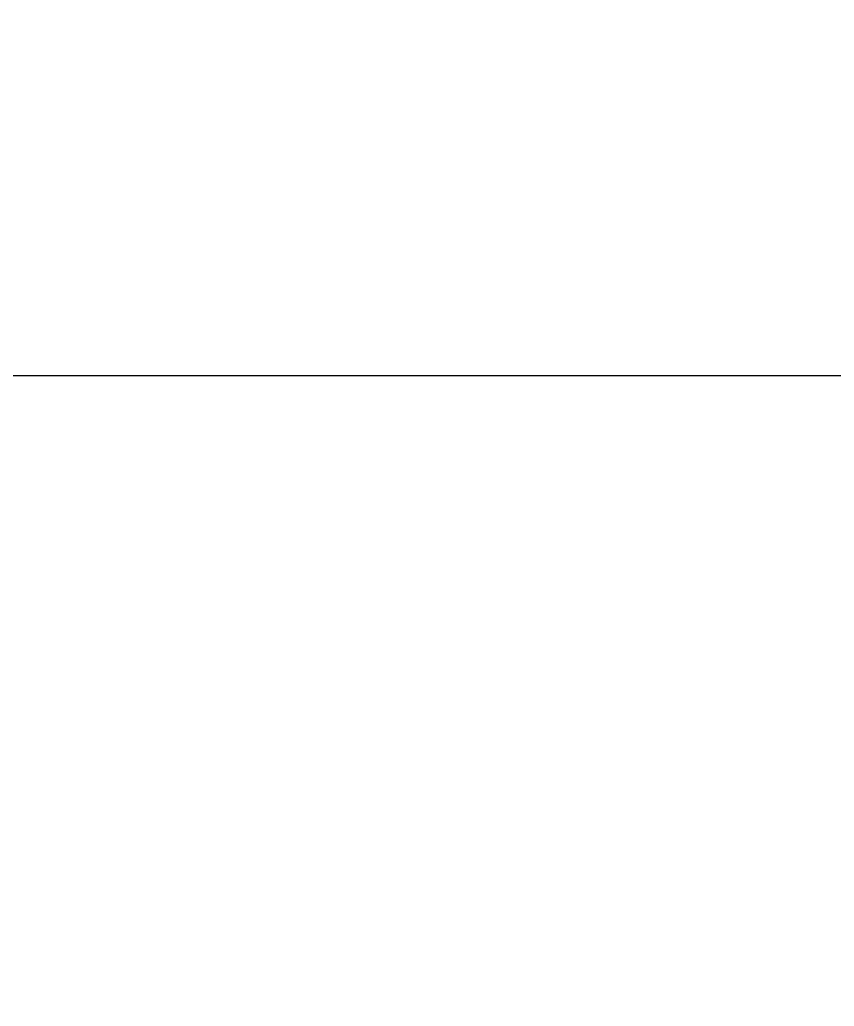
# Model space of a CAD drawing. Header units: inches. Extents: x 21 to 32698, y 13 to 3712.
# Drawn here: x 11911.53 to 11916.68, y 970.59 to 976.83 of the extents above; entities that cross this region are included whole.
import ezdxf

# ---------------------------------------------------------------- set-up
doc = ezdxf.new("R2010")
doc.units = ezdxf.units.IN
doc.header["$MEASUREMENT"] = 0
doc.set_wipeout_variables(frame=1)
doc.layers.add('Z_MİM_-KM-GLAZ', color=8, linetype='Continuous', lineweight=25)
doc.layers.add('Z_MİM_-KM-IZO-THERMAL-ROCKWOOL', color=8, linetype='BATTING', lineweight=25)
doc.linetypes.add('BATTING', pattern='A,0.00254,-2.54,[134,ltypeshp.shx,S=2.54,R=0,X=-2.54,Y=0],-5.08,[134,ltypeshp.shx,S=2.54,R=180,X=2.54,Y=0],-2.54', length=10.16254)

# ---------------------------------------------------------------- blocks, each defined once
blk = doc.blocks.new('-KM-AL1 150_900')
blk.add_wipeout([(151.4879, -34.02), (151.7258, -15.4799), (149.45, -15.45), (149.45, 7.15), (9.45, 7.15), (9.45, -15.45), (7.3978, -15.45), (7.5673, -34.0611)])

msp = doc.modelspace()

# ---------------------------------------------------------------- block references
at = {"layer": 'Z_MİM_-KM-GLAZ'}
msp.add_blockref('-KM-AL1 150_900', (11837.2629, 997.5331), dxfattribs=at)

# ---------------------------------------------------------------- next in the draw order: linework, layer by layer
at = {"layer": 'Z_MİM_-KM-IZO-THERMAL-ROCKWOOL', "ltscale": 0.45}
msp.add_lwpolyline([(11334.2138, 1162.1587), (11334.2138, 974.5831), (12839.2149, 974.5831), (12839.2149, 2589.5843), (9034.2148, 2589.5843), (9034.2148, 1629.5832), (9324.214, 1629.5832), (9324.214, 974.5831), (10649.2139, 974.5831), (10649.2139, 1161.8315)], dxfattribs=at)

doc.saveas('drawing.dxf')
